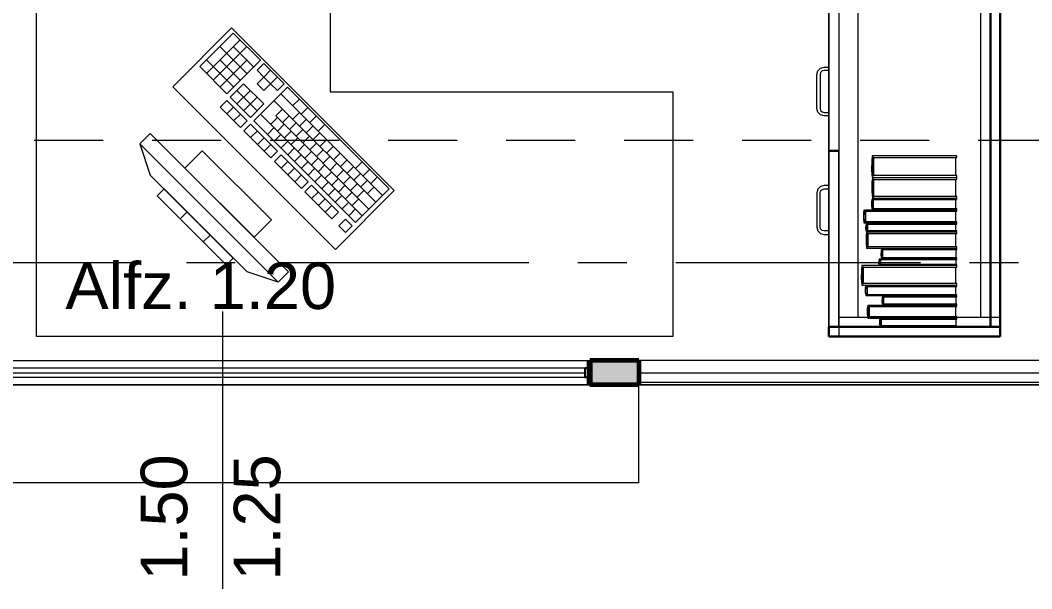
# Model space of a CAD drawing. Header units: inches. Extents: x -38 to 5698, y -33 to 92.
# Drawn here: x 117.006 to 119.073, y 29.283 to 30.445 of the extents above; entities that cross this region are included whole.
import ezdxf

# ---------------------------------------------------------------- set-up
doc = ezdxf.new("R2010")
doc.units = ezdxf.units.IN
doc.header["$MEASUREMENT"] = 0
doc.set_wipeout_variables(frame=1)
for name, pattern in [('Hidden Line', [0.195611, 0.141111, -0.0545]), ('Punto & Raya', [0.65, 0.5, -0.075, 0, -0.075]), ('Wipeout_Contour', [1, 0, -1])]:
    doc.linetypes.add(name, pattern=pattern)
for name, color, linetype in [('02 _ ARQ _ ALB _ Ejes Generales', 7, 'Continuous'), ('02 _ ARQ _ ALB _ Muros Interiores', 7, 'Continuous'), ('02 _ ARQ _ ZON _ Espacio.3D', 7, 'Continuous'), ('08 _ STR _ EXT _ 09 Vigas', 7, 'Continuous'), ('Acabado - Muros', 7, 'Continuous'), ('Interior - Mobiliario', 7, 'Continuous')]:
    doc.layers.add(name, color=color, linetype=linetype)
doc.styles.add('Estilo_Generado_4', font='swisse.ttf')

msp = doc.modelspace()

# ---------------------------------------------------------------- linework, layer by layer
at = {"layer": '02 _ ARQ _ ALB _ Muros Interiores', "color": 165, "linetype": 'Continuous', "lineweight": 15}
for p, q in [((117.42, 29.2835), (117.42, 29.85)), ((116.67, 29.75), (118.17, 29.75)), ((116.68, 29.735), (118.16, 29.735)), ((116.68, 29.725), (118.16, 29.725)), ((116.67, 29.7), (118.17, 29.7)), ((118.16, 29.715), (116.68, 29.715))]:
    msp.add_line(p, q, dxfattribs=at)
at = {"layer": '02 _ ARQ _ ALB _ Muros Interiores', "color": 7, "linetype": 'Continuous', "lineweight": 80}
for p, q in [((118.17, 29.735), (118.17, 29.75)), ((118.17, 29.735), (118.17, 29.75)), ((118.17, 29.715), (118.17, 29.735)), ((118.17, 29.715), (118.17, 29.735)), ((118.17, 29.715), (118.17, 29.735)), ((118.17, 29.7), (118.17, 29.715)), ((118.17, 29.7), (118.17, 29.715))]:
    msp.add_line(p, q, dxfattribs=at)
at = {"layer": '02 _ ARQ _ ALB _ Muros Interiores', "color": 165, "linetype": 'Continuous', "lineweight": 25}
for p, q in [((118.16, 29.715), (118.16, 29.735)), ((118.16, 29.735), (118.17, 29.735)), ((118.17, 29.715), (118.16, 29.715))]:
    msp.add_line(p, q, dxfattribs=at)
at = {"layer": '02 _ ARQ _ ZON _ Espacio.3D', "color": 254, "linetype": 'Continuous', "lineweight": 0, "flags": 128}
for points in [[(115.57, 30.8002), (116.07, 30.8001), (116.07, 30.2), (116.67, 30.1999), (116.67, 29.7), (122.57, 29.7), (122.57, 30.2), (122.57, 30.6), (122.812, 30.6), (122.812, 39), (122.57, 39), (122.57, 39.75), (116.07, 39.75), (116.07, 39.65), (116.07, 39), (115.57, 39)], [(143.92, 27), (143.92, 29.7), (115.57, 29.7)]]:
    msp.add_lwpolyline(points, dxfattribs=at)
at = {"layer": 'Acabado - Muros', "color": 7, "linetype": 'Continuous', "lineweight": 60}
msp.add_line((118.17, 29.75), (118.17, 29.7), dxfattribs=at)
at = {"layer": 'Interior - Mobiliario', "color": 175, "linetype": 'Continuous', "lineweight": 13}
for p, q in [((118.6783, 31.2787), (118.6783, 29.8187)), ((118.9883, 29.8187), (118.9883, 31.2787)), ((118.6783, 31.2587), (118.6783, 29.8387)), ((118.7183, 29.8387), (118.7183, 31.2587)), ((118.9683, 31.2587), (118.9683, 29.8387)), ((118.6583, 30.5387), (118.6583, 30.1797)), ((118.6783, 30.5387), (118.6783, 30.1797)), ((117.4413, 30.4191), (117.3727, 30.3506)), ((117.4551, 30.4053), (117.3865, 30.3367)), ((117.4967, 30.3638), (117.4413, 30.4191)), ((117.469, 30.3915), (117.4004, 30.3229)), ((117.4692, 30.3363), (117.4138, 30.3917)), ((117.4829, 30.35), (117.4414, 30.3916)), ((117.4418, 30.3089), (117.3864, 30.3643)), ((117.4555, 30.3226), (117.414, 30.3642)), ((117.4691, 30.3639), (117.4142, 30.309)), ((117.4281, 30.2952), (117.4967, 30.3638)), ((117.3727, 30.3506), (117.4281, 30.2952)), ((117.5036, 30.3568), (117.4899, 30.3431)), ((117.4899, 30.3431), (117.5037, 30.3293)), ((117.5451, 30.3153), (117.5036, 30.3568)), ((117.5174, 30.343), (117.5037, 30.3293)), ((118.6333, 30.3347), (118.6353, 30.3422)), ((118.6353, 30.3422), (118.6408, 30.3477)), ((118.6408, 30.3477), (118.6483, 30.3497)), ((118.6443, 30.3416), (118.6414, 30.3387)), ((118.6483, 30.3427), (118.6443, 30.3416)), ((118.6483, 30.3497), (118.6583, 30.3497)), ((118.6583, 30.3427), (118.6483, 30.3427)), ((118.6583, 30.3497), (118.6583, 30.3427)), ((117.5037, 30.3293), (117.49, 30.3156)), ((117.5176, 30.3154), (117.5037, 30.3293)), ((117.5313, 30.3291), (117.5176, 30.3154)), ((118.6333, 30.2647), (118.6333, 30.3347)), ((118.6414, 30.3387), (118.6403, 30.3347)), ((118.6403, 30.3347), (118.6403, 30.2647)), ((117.4624, 30.3157), (117.435, 30.2883)), ((117.4903, 30.2604), (117.4487, 30.302)), ((117.4763, 30.3018), (117.4489, 30.2744)), ((117.504, 30.2742), (117.4624, 30.3157)), ((117.552, 30.3084), (117.4835, 30.2398)), ((117.49, 30.3156), (117.5038, 30.3017)), ((117.5038, 30.3017), (117.5176, 30.3154)), ((117.5176, 30.3154), (117.5314, 30.3016)), ((117.5314, 30.3016), (117.5451, 30.3153)), ((117.7598, 30.1007), (117.552, 30.3084)), ((117.4282, 30.2814), (117.4144, 30.2677)), ((117.4697, 30.2399), (117.4282, 30.2814)), ((117.435, 30.2883), (117.4766, 30.2467)), ((117.4901, 30.288), (117.4627, 30.2606)), ((117.7323, 30.0732), (117.5246, 30.2809)), ((117.746, 30.0869), (117.5383, 30.2947)), ((117.5763, 30.2841), (117.5626, 30.2704)), ((117.4144, 30.2677), (117.456, 30.2262)), ((117.442, 30.2676), (117.4283, 30.2538)), ((117.4766, 30.2467), (117.504, 30.2742)), ((117.5419, 30.2636), (117.5282, 30.2499)), ((117.5764, 30.2566), (117.5627, 30.2429)), ((117.5936, 30.2668), (117.5799, 30.2531)), ((118.6353, 30.2572), (118.6333, 30.2647)), ((118.6408, 30.2517), (118.6353, 30.2572)), ((118.6403, 30.2647), (118.6414, 30.2607)), ((118.6414, 30.2607), (118.6443, 30.2578)), ((118.6443, 30.2578), (118.6483, 30.2567)), ((118.6483, 30.2567), (118.6583, 30.2567)), ((118.6583, 30.2567), (118.6583, 30.2497)), ((117.4559, 30.2537), (117.4421, 30.24)), ((117.456, 30.2262), (117.4697, 30.2399)), ((117.4835, 30.2398), (117.6912, 30.0321)), ((117.7049, 30.0458), (117.4972, 30.2535)), ((117.5317, 30.2465), (117.518, 30.2327)), ((117.7186, 30.0595), (117.5282, 30.2499)), ((117.5558, 30.2498), (117.5421, 30.2361)), ((117.5696, 30.2359), (117.5559, 30.2222)), ((117.5903, 30.2427), (117.5765, 30.229)), ((117.6109, 30.2495), (117.5972, 30.2358)), ((118.6483, 30.2497), (118.6408, 30.2517)), ((118.6583, 30.2497), (118.6483, 30.2497)), ((117.4766, 30.2329), (117.4629, 30.2192)), ((117.4629, 30.2192), (117.5183, 30.1638)), ((117.532, 30.1776), (117.4766, 30.2329)), ((117.4905, 30.2191), (117.4768, 30.2054)), ((117.5249, 30.2258), (117.5112, 30.2121)), ((117.5455, 30.2326), (117.5318, 30.2189)), ((117.5594, 30.2188), (117.5457, 30.205)), ((117.5835, 30.2221), (117.5698, 30.2084)), ((117.6041, 30.2289), (117.5904, 30.2152)), ((117.618, 30.215), (117.6042, 30.2013)), ((117.6282, 30.2322), (117.6145, 30.2185)), ((117.2716, 30.2138), (117.2504, 30.1926)), ((117.5544, 29.931), (117.2716, 30.2138)), ((117.5043, 30.2052), (117.4906, 30.1915)), ((117.5387, 30.212), (117.525, 30.1983)), ((117.5526, 30.1981), (117.5389, 30.1844)), ((117.5732, 30.2049), (117.5595, 30.1912)), ((117.5973, 30.2082), (117.5836, 30.1945)), ((117.6112, 30.1944), (117.5975, 30.1807)), ((117.6318, 30.2012), (117.6181, 30.1875)), ((117.2504, 30.1926), (117.5332, 29.9098)), ((117.2504, 30.1926), (117.2716, 30.129)), ((117.3777, 30.1785), (117.3423, 30.1431)), ((117.5191, 30.0371), (117.3777, 30.1785)), ((117.5182, 30.1914), (117.5045, 30.1777)), ((117.5183, 30.1638), (117.532, 30.1776)), ((117.5664, 30.1843), (117.5527, 30.1706)), ((117.5871, 30.1911), (117.5734, 30.1774)), ((117.6009, 30.1772), (117.5872, 30.1635)), ((117.625, 30.1805), (117.6113, 30.1668)), ((117.6457, 30.1873), (117.6319, 30.1736)), ((118.6583, 30.1797), (118.6783, 30.1797)), ((118.6583, 30.1777), (118.6783, 30.1777)), ((117.5389, 30.1706), (117.5252, 30.1569)), ((117.5252, 30.1569), (117.5806, 30.1015)), ((117.5943, 30.1152), (117.5389, 30.1706)), ((117.5528, 30.1568), (117.5391, 30.1431)), ((117.5803, 30.1704), (117.5666, 30.1567)), ((117.5941, 30.1566), (117.5804, 30.1429)), ((117.6148, 30.1634), (117.601, 30.1497)), ((117.6389, 30.1667), (117.6251, 30.153)), ((117.6527, 30.1529), (117.639, 30.1391)), ((117.6595, 30.1735), (117.6458, 30.1598)), ((117.6733, 30.1596), (117.6596, 30.1459)), ((117.7044, 30.156), (117.6907, 30.1423)), ((118.7457, 30.1586), (118.7455, 30.1389)), ((118.7467, 30.1683), (118.7457, 30.1586)), ((118.7486, 30.1683), (118.7467, 30.1683)), ((118.7472, 30.1446), (118.7476, 30.1582)), ((118.7476, 30.1582), (118.7484, 30.1648)), ((118.7484, 30.1648), (118.9196, 30.1648)), ((118.7486, 30.1681), (118.7486, 30.1683)), ((118.7489, 30.1679), (118.7486, 30.1681)), ((118.7491, 30.1677), (118.7489, 30.1679)), ((118.7494, 30.1676), (118.7491, 30.1677)), ((118.7493, 30.1648), (118.7493, 30.1277)), ((118.7496, 30.1676), (118.7494, 30.1676)), ((118.7499, 30.1677), (118.7496, 30.1676)), ((118.7501, 30.1678), (118.7499, 30.1677)), ((118.7503, 30.1681), (118.7501, 30.1678)), ((118.7505, 30.1683), (118.7503, 30.1681)), ((118.9196, 30.1683), (118.7505, 30.1683)), ((118.9179, 30.1277), (118.9179, 30.1648)), ((118.9196, 30.1648), (118.9196, 30.1683)), ((117.3423, 30.1431), (117.4837, 30.0017)), ((117.5666, 30.1429), (117.5529, 30.1292)), ((117.608, 30.1427), (117.5943, 30.129)), ((117.6286, 30.1495), (117.6149, 30.1358)), ((117.6425, 30.1357), (117.6287, 30.122)), ((117.6666, 30.139), (117.6528, 30.1253)), ((117.6872, 30.1458), (117.6735, 30.1321)), ((117.7199, 30.1405), (117.7062, 30.1268)), ((118.7455, 30.1389), (118.7467, 30.1241)), ((118.7479, 30.131), (118.7472, 30.1446)), ((117.4696, 29.931), (117.2716, 30.129)), ((117.5805, 30.1291), (117.5668, 30.1154)), ((117.5806, 30.1015), (117.5943, 30.1152)), ((117.6218, 30.1289), (117.6081, 30.1152)), ((117.6357, 30.115), (117.622, 30.1013)), ((117.6563, 30.1218), (117.6426, 30.1081)), ((117.6804, 30.1252), (117.6667, 30.1114)), ((117.701, 30.1319), (117.6873, 30.1182)), ((117.7149, 30.1181), (117.7012, 30.1044)), ((117.7355, 30.1249), (117.7218, 30.1112)), ((118.7461, 30.1141), (118.7459, 30.0957)), ((118.747, 30.1231), (118.7461, 30.1141)), ((118.7467, 30.1241), (118.7486, 30.1241)), ((118.7489, 30.1231), (118.747, 30.1231)), ((118.7475, 30.101), (118.748, 30.1137)), ((118.7484, 30.1277), (118.7479, 30.131)), ((118.748, 30.1137), (118.7487, 30.1198)), ((118.9196, 30.1277), (118.7484, 30.1277)), ((118.7486, 30.1241), (118.7487, 30.1244)), ((118.7487, 30.1244), (118.7489, 30.1246)), ((118.7487, 30.1198), (118.9196, 30.1198)), ((118.7489, 30.1246), (118.7492, 30.1248)), ((118.749, 30.123), (118.7489, 30.1231)), ((118.7492, 30.1227), (118.749, 30.123)), ((118.7492, 30.1248), (118.7494, 30.1249)), ((118.7494, 30.1225), (118.7492, 30.1227)), ((118.7494, 30.1249), (118.7497, 30.1249)), ((118.7497, 30.1224), (118.7494, 30.1225)), ((118.7496, 30.1198), (118.7496, 30.0853)), ((118.7497, 30.1249), (118.7499, 30.1248)), ((118.75, 30.1224), (118.7497, 30.1224)), ((118.7499, 30.1248), (118.7502, 30.1246)), ((118.7502, 30.1225), (118.75, 30.1224)), ((118.7502, 30.1246), (118.7504, 30.1243)), ((118.7504, 30.1227), (118.7502, 30.1225)), ((118.7504, 30.1243), (118.7505, 30.1241)), ((118.7507, 30.1229), (118.7504, 30.1227)), ((118.7505, 30.1241), (118.9196, 30.1241)), ((118.7508, 30.1231), (118.7507, 30.1229)), ((118.9196, 30.1231), (118.7508, 30.1231)), ((118.9179, 30.0853), (118.9179, 30.1198)), ((118.9196, 30.1241), (118.9196, 30.1277)), ((118.9196, 30.1198), (118.9196, 30.1231)), ((117.2999, 30.1007), (117.2857, 30.0866)), ((117.4413, 29.9593), (117.2999, 30.1007)), ((117.6012, 30.1083), (117.5875, 30.0946)), ((117.5875, 30.0946), (117.6429, 30.0392)), ((117.6566, 30.0529), (117.6012, 30.1083)), ((117.6151, 30.0945), (117.6014, 30.0808)), ((117.6495, 30.1012), (117.6358, 30.0875)), ((117.6702, 30.108), (117.6564, 30.0943)), ((117.684, 30.0941), (117.6703, 30.0804)), ((117.6943, 30.1113), (117.6805, 30.0976)), ((117.6912, 30.0321), (117.7598, 30.1007)), ((117.7081, 30.0975), (117.6944, 30.0837)), ((117.7287, 30.1043), (117.715, 30.0905)), ((118.6353, 30.1002), (118.6333, 30.0927)), ((118.6333, 30.0927), (118.6333, 30.0227)), ((118.6408, 30.1057), (118.6353, 30.1002)), ((118.6403, 30.0927), (118.6414, 30.0967)), ((118.6403, 30.0227), (118.6403, 30.0927)), ((118.6483, 30.1077), (118.6408, 30.1057)), ((118.6414, 30.0967), (118.6443, 30.0996)), ((118.6443, 30.0996), (118.6483, 30.1007)), ((118.6583, 30.1077), (118.6483, 30.1077)), ((118.6483, 30.1007), (118.6583, 30.1007)), ((118.6583, 30.1007), (118.6583, 30.1077)), ((118.7459, 30.0957), (118.747, 30.082)), ((118.7482, 30.0884), (118.7475, 30.101)), ((117.2857, 30.0866), (117.4272, 29.9451)), ((117.6289, 30.0806), (117.6152, 30.0669)), ((117.6634, 30.0873), (117.6496, 30.0736)), ((117.6772, 30.0735), (117.6635, 30.0598)), ((117.6978, 30.0803), (117.6841, 30.0666)), ((118.7455, 30.0759), (118.7453, 30.0656)), ((118.7464, 30.081), (118.7455, 30.0759)), ((118.7483, 30.081), (118.7464, 30.081)), ((118.7469, 30.0686), (118.7474, 30.0757)), ((118.747, 30.082), (118.7489, 30.082)), ((118.7474, 30.0757), (118.7482, 30.0791)), ((118.7487, 30.0853), (118.7482, 30.0884)), ((118.7482, 30.0791), (118.9196, 30.0791)), ((118.7484, 30.0809), (118.7483, 30.081)), ((118.7486, 30.0807), (118.7484, 30.0809)), ((118.7489, 30.0806), (118.7486, 30.0807)), ((118.9196, 30.0853), (118.7487, 30.0853)), ((118.7489, 30.082), (118.749, 30.0822)), ((118.7491, 30.0806), (118.7489, 30.0806)), ((118.749, 30.0822), (118.7493, 30.0824)), ((118.749, 30.0791), (118.749, 30.0597)), ((118.7494, 30.0806), (118.7491, 30.0806)), ((118.7493, 30.0824), (118.7495, 30.0826)), ((118.7496, 30.0806), (118.7494, 30.0806)), ((118.7495, 30.0826), (118.7498, 30.0827)), ((118.7499, 30.0807), (118.7496, 30.0806)), ((118.7498, 30.0827), (118.75, 30.0826)), ((118.7501, 30.0808), (118.7499, 30.0807)), ((118.75, 30.0826), (118.7503, 30.0826)), ((118.7502, 30.081), (118.7501, 30.0808)), ((118.9196, 30.081), (118.7502, 30.081)), ((118.7503, 30.0826), (118.7505, 30.0824)), ((118.7505, 30.0824), (118.7507, 30.0821)), ((118.7507, 30.0821), (118.7508, 30.082)), ((118.7508, 30.082), (118.9196, 30.082)), ((118.9179, 30.0597), (118.9179, 30.0791)), ((118.9196, 30.082), (118.9196, 30.0853)), ((118.9196, 30.0791), (118.9196, 30.081)), ((117.347, 30.0536), (117.3329, 30.0394)), ((117.6428, 30.0668), (117.6291, 30.0531)), ((117.6429, 30.0392), (117.6566, 30.0529)), ((117.6911, 30.0596), (117.6773, 30.0459)), ((118.7289, 30.0512), (118.7287, 30.0397)), ((118.7299, 30.0569), (118.7289, 30.0512)), ((118.732, 30.0569), (118.7299, 30.0569)), ((118.7305, 30.043), (118.731, 30.051)), ((118.731, 30.051), (118.7318, 30.0548)), ((118.7318, 30.0548), (118.9196, 30.0548)), ((118.7321, 30.0568), (118.732, 30.0569)), ((118.7323, 30.0566), (118.7321, 30.0568)), ((118.7326, 30.0565), (118.7323, 30.0566)), ((118.7329, 30.0565), (118.7326, 30.0565)), ((118.7328, 30.0548), (118.7328, 30.0332)), ((118.7332, 30.0564), (118.7329, 30.0565)), ((118.7334, 30.0565), (118.7332, 30.0564)), ((118.7337, 30.0566), (118.7334, 30.0565)), ((118.7339, 30.0567), (118.7337, 30.0566)), ((118.7341, 30.0569), (118.7339, 30.0567)), ((118.9196, 30.0569), (118.7341, 30.0569)), ((118.7453, 30.0656), (118.7464, 30.0579)), ((118.7464, 30.0579), (118.7483, 30.0579)), ((118.7476, 30.0615), (118.7469, 30.0686)), ((118.7482, 30.0597), (118.7476, 30.0615)), ((118.9196, 30.0597), (118.7482, 30.0597)), ((118.7483, 30.0579), (118.7485, 30.058)), ((118.7485, 30.058), (118.7487, 30.0581)), ((118.7487, 30.0581), (118.7489, 30.0582)), ((118.7489, 30.0582), (118.7492, 30.0583)), ((118.7492, 30.0583), (118.7494, 30.0583)), ((118.7494, 30.0583), (118.7497, 30.0582)), ((118.7497, 30.0582), (118.7499, 30.0581)), ((118.7499, 30.0581), (118.7501, 30.058)), ((118.7501, 30.058), (118.7502, 30.0579)), ((118.7502, 30.0579), (118.9196, 30.0579)), ((118.9177, 30.0332), (118.9177, 30.0548)), ((118.9196, 30.0579), (118.9196, 30.0597)), ((118.9196, 30.0548), (118.9196, 30.0569)), ((117.4837, 30.0017), (117.5191, 30.0371)), ((117.6705, 30.0391), (117.6568, 30.0254)), ((117.6843, 30.0252), (117.6705, 30.0391)), ((118.7287, 30.0397), (118.7299, 30.0311)), ((118.7299, 30.0311), (118.732, 30.0311)), ((118.7313, 30.0351), (118.7305, 30.043)), ((118.7318, 30.0332), (118.7313, 30.0351)), ((118.9196, 30.0332), (118.7318, 30.0332)), ((118.732, 30.0311), (118.7322, 30.0313)), ((118.7322, 30.0313), (118.7324, 30.0314)), ((118.7324, 30.0314), (118.7327, 30.0315)), ((118.7327, 30.0315), (118.7329, 30.0316)), ((118.7329, 30.0316), (118.7332, 30.0316)), ((118.7332, 30.0316), (118.7335, 30.0315)), ((118.7335, 30.0315), (118.7338, 30.0314)), ((118.7345, 30.0301), (118.7335, 30.0265)), ((118.7338, 30.0314), (118.734, 30.0312)), ((118.734, 30.0312), (118.7341, 30.0311)), ((118.7341, 30.0311), (118.9196, 30.0311)), ((118.7365, 30.0301), (118.7345, 30.0301)), ((118.7366, 30.0301), (118.7365, 30.0301)), ((118.7368, 30.03), (118.7366, 30.0301)), ((118.7371, 30.0299), (118.7368, 30.03)), ((118.7374, 30.0299), (118.7371, 30.0299)), ((118.7376, 30.0299), (118.7374, 30.0299)), ((118.7379, 30.0299), (118.7376, 30.0299)), ((118.7382, 30.0299), (118.7379, 30.0299)), ((118.7384, 30.03), (118.7382, 30.0299)), ((118.7385, 30.0301), (118.7384, 30.03)), ((118.9196, 30.0301), (118.7385, 30.0301)), ((118.9196, 30.0311), (118.9196, 30.0332)), ((118.9196, 30.0288), (118.9196, 30.0301)), ((117.6568, 30.0254), (117.6706, 30.0115)), ((117.6706, 30.0115), (117.6843, 30.0252)), ((118.6333, 30.0227), (118.6353, 30.0152)), ((118.6353, 30.0152), (118.6408, 30.0097)), ((118.6414, 30.0187), (118.6403, 30.0227)), ((118.6408, 30.0097), (118.6483, 30.0077)), ((118.6443, 30.0158), (118.6414, 30.0187)), ((118.6483, 30.0147), (118.6443, 30.0158)), ((118.6583, 30.0147), (118.6483, 30.0147)), ((118.6583, 30.0077), (118.6583, 30.0147)), ((118.7335, 30.0265), (118.7332, 30.019)), ((118.7332, 30.019), (118.7345, 30.0134)), ((118.7353, 30.0124), (118.7343, 30.0052)), ((118.7345, 30.0134), (118.7365, 30.0134)), ((118.735, 30.0211), (118.7355, 30.0263)), ((118.7358, 30.016), (118.735, 30.0211)), ((118.7373, 30.0124), (118.7353, 30.0124)), ((118.7355, 30.0263), (118.7363, 30.0288)), ((118.7363, 30.0147), (118.7358, 30.016)), ((118.7363, 30.0288), (118.9196, 30.0288)), ((118.9196, 30.0147), (118.7363, 30.0147)), ((118.7363, 30.0048), (118.7371, 30.0097)), ((118.7365, 30.0134), (118.7366, 30.0135)), ((118.7366, 30.0135), (118.7369, 30.0136)), ((118.7369, 30.0136), (118.7371, 30.0136)), ((118.7371, 30.0136), (118.7374, 30.0136)), ((118.7371, 30.0097), (118.9196, 30.0097)), ((118.7373, 30.0288), (118.7373, 30.0147)), ((118.7374, 30.0122), (118.7373, 30.0124)), ((118.7374, 30.0136), (118.7377, 30.0136)), ((118.7376, 30.012), (118.7374, 30.0122)), ((118.7379, 30.0119), (118.7376, 30.012)), ((118.7377, 30.0136), (118.738, 30.0136)), ((118.7382, 30.0118), (118.7379, 30.0119)), ((118.738, 30.0136), (118.7382, 30.0135)), ((118.7381, 30.0097), (118.7381, 29.9822)), ((118.7382, 30.0135), (118.7384, 30.0134)), ((118.7384, 30.0118), (118.7382, 30.0118)), ((118.7384, 30.0134), (118.7385, 30.0134)), ((118.7387, 30.0119), (118.7384, 30.0118)), ((118.7385, 30.0134), (118.9196, 30.0134)), ((118.739, 30.012), (118.7387, 30.0119)), ((118.7392, 30.0122), (118.739, 30.012)), ((118.7393, 30.0124), (118.7392, 30.0122)), ((118.9196, 30.0124), (118.7393, 30.0124)), ((118.9178, 30.0147), (118.9178, 30.0288)), ((118.9178, 29.9822), (118.9178, 30.0097)), ((118.9196, 30.0134), (118.9196, 30.0147)), ((118.9196, 30.0097), (118.9196, 30.0124)), ((117.3942, 30.0064), (117.38, 29.9923)), ((118.6483, 30.0077), (118.6583, 30.0077)), ((118.7343, 30.0052), (118.7341, 29.9905)), ((118.7341, 29.9905), (118.7353, 29.9796)), ((118.7358, 29.9947), (118.7363, 30.0048)), ((118.7366, 29.9847), (118.7358, 29.9947)), ((118.7353, 29.9796), (118.7373, 29.9796)), ((118.7371, 29.9822), (118.7366, 29.9847)), ((118.9196, 29.9822), (118.7371, 29.9822)), ((118.7373, 29.9796), (118.7375, 29.9797)), ((118.7375, 29.9797), (118.7377, 29.9799)), ((118.7377, 29.9799), (118.7379, 29.9801)), ((118.7379, 29.9801), (118.7382, 29.9801)), ((118.7382, 29.9801), (118.7385, 29.9801)), ((118.7385, 29.9801), (118.7388, 29.98)), ((118.7388, 29.98), (118.739, 29.9799)), ((118.739, 29.9799), (118.7392, 29.9797)), ((118.7392, 29.9797), (118.7393, 29.9796)), ((118.7393, 29.9796), (118.9196, 29.9796)), ((118.7647, 29.9741), (118.7645, 29.965)), ((118.7655, 29.9786), (118.7647, 29.9741)), ((118.7672, 29.9786), (118.7655, 29.9786)), ((118.766, 29.9676), (118.7664, 29.9739)), ((118.7666, 29.9614), (118.766, 29.9676)), ((118.7664, 29.9739), (118.7671, 29.9769)), ((118.7671, 29.9769), (118.9196, 29.9769)), ((118.7673, 29.9785), (118.7672, 29.9786)), ((118.7675, 29.9784), (118.7673, 29.9785)), ((118.7677, 29.9783), (118.7675, 29.9784)), ((118.7679, 29.9782), (118.7677, 29.9783)), ((118.7678, 29.9769), (118.7678, 29.9598)), ((118.7681, 29.9782), (118.7679, 29.9782)), ((118.7684, 29.9783), (118.7681, 29.9782)), ((118.7686, 29.9783), (118.7684, 29.9783)), ((118.7688, 29.9785), (118.7686, 29.9783)), ((118.7689, 29.9786), (118.7688, 29.9785)), ((118.9196, 29.9786), (118.7689, 29.9786)), ((118.9181, 29.9598), (118.9181, 29.9769)), ((118.9196, 29.9796), (118.9196, 29.9822)), ((118.9196, 29.9769), (118.9196, 29.9786)), ((117.4272, 29.9451), (117.4413, 29.9593)), ((118.7601, 29.9546), (118.7599, 29.9492)), ((118.7599, 29.9492), (118.761, 29.9452)), ((118.761, 29.9572), (118.7601, 29.9546)), ((118.7627, 29.9572), (118.761, 29.9572)), ((118.7615, 29.9507), (118.7619, 29.9544)), ((118.7621, 29.947), (118.7615, 29.9507)), ((118.7619, 29.9544), (118.7626, 29.9562)), ((118.7626, 29.9461), (118.7621, 29.947)), ((118.7626, 29.9562), (118.9196, 29.9562)), ((118.7628, 29.9571), (118.7627, 29.9572)), ((118.763, 29.9571), (118.7628, 29.9571)), ((118.7632, 29.957), (118.763, 29.9571)), ((118.7635, 29.957), (118.7632, 29.957)), ((118.7634, 29.9562), (118.7634, 29.9461)), ((118.7637, 29.957), (118.7635, 29.957)), ((118.7639, 29.957), (118.7637, 29.957)), ((118.7642, 29.9571), (118.7639, 29.957)), ((118.7644, 29.9571), (118.7642, 29.9571)), ((118.7645, 29.9572), (118.7644, 29.9571)), ((118.7645, 29.965), (118.7655, 29.9582)), ((118.9196, 29.9572), (118.7645, 29.9572)), ((118.7655, 29.9582), (118.7672, 29.9582)), ((118.7671, 29.9598), (118.7666, 29.9614)), ((118.9196, 29.9598), (118.7671, 29.9598)), ((118.7672, 29.9582), (118.7673, 29.9583)), ((118.7673, 29.9583), (118.7675, 29.9584)), ((118.7675, 29.9584), (118.7677, 29.9585)), ((118.7677, 29.9585), (118.768, 29.9585)), ((118.768, 29.9585), (118.7682, 29.9585)), ((118.7682, 29.9585), (118.7684, 29.9585)), ((118.7684, 29.9585), (118.7686, 29.9584)), ((118.7686, 29.9584), (118.7688, 29.9583)), ((118.7688, 29.9583), (118.7689, 29.9582)), ((118.7689, 29.9582), (118.9196, 29.9582)), ((118.918, 29.9461), (118.918, 29.9562)), ((118.9196, 29.9582), (118.9196, 29.9598)), ((118.9196, 29.9562), (118.9196, 29.9572)), ((117.5332, 29.9098), (117.4696, 29.931)), ((117.5332, 29.9098), (117.5544, 29.931)), ((118.7246, 29.9354), (118.7243, 29.9175)), ((118.7256, 29.9442), (118.7246, 29.9354)), ((118.7277, 29.9442), (118.7256, 29.9442)), ((118.7262, 29.9226), (118.7267, 29.9349)), ((118.7267, 29.9349), (118.7276, 29.9409)), ((118.7276, 29.9409), (118.9196, 29.9409)), ((118.7278, 29.944), (118.7277, 29.9442)), ((118.7281, 29.9438), (118.7278, 29.944)), ((118.7284, 29.9436), (118.7281, 29.9438)), ((118.7286, 29.9435), (118.7284, 29.9436)), ((118.7285, 29.9409), (118.7285, 29.9073)), ((118.7289, 29.9435), (118.7286, 29.9435)), ((118.7292, 29.9436), (118.7289, 29.9435)), ((118.7295, 29.9437), (118.7292, 29.9436)), ((118.7297, 29.9439), (118.7295, 29.9437)), ((118.7299, 29.9442), (118.7297, 29.9439)), ((118.9196, 29.9442), (118.7299, 29.9442)), ((118.761, 29.9452), (118.7627, 29.9452)), ((118.9196, 29.9461), (118.7626, 29.9461)), ((118.7627, 29.9452), (118.7629, 29.9452)), ((118.7629, 29.9452), (118.7631, 29.9453)), ((118.7631, 29.9453), (118.7633, 29.9453)), ((118.7633, 29.9453), (118.7635, 29.9454)), ((118.7635, 29.9454), (118.7638, 29.9454)), ((118.7638, 29.9454), (118.764, 29.9453)), ((118.764, 29.9453), (118.7642, 29.9453)), ((118.7642, 29.9453), (118.7644, 29.9452)), ((118.7644, 29.9452), (118.7645, 29.9452)), ((118.7645, 29.9452), (118.9196, 29.9452)), ((118.9177, 29.9073), (118.9177, 29.9409)), ((118.9196, 29.9452), (118.9196, 29.9461)), ((118.9196, 29.9409), (118.9196, 29.9442)), ((118.7243, 29.9175), (118.7256, 29.9041)), ((118.727, 29.9103), (118.7262, 29.9226)), ((118.7276, 29.9073), (118.727, 29.9103)), ((118.9196, 29.9073), (118.7276, 29.9073)), ((118.9196, 29.9041), (118.9196, 29.9073)), ((118.7256, 29.9041), (118.7277, 29.9041)), ((118.7277, 29.9041), (118.7279, 29.9043)), ((118.7279, 29.9043), (118.7281, 29.9045)), ((118.7281, 29.9045), (118.7284, 29.9047)), ((118.7284, 29.9047), (118.7287, 29.9048)), ((118.7287, 29.9048), (118.729, 29.9048)), ((118.729, 29.9048), (118.7293, 29.9047)), ((118.7293, 29.9047), (118.7295, 29.9045)), ((118.7295, 29.9045), (118.7298, 29.9043)), ((118.7298, 29.9043), (118.7299, 29.9041)), ((118.7299, 29.9041), (118.9196, 29.9041)), ((118.7324, 29.8986), (118.7321, 29.8895)), ((118.7321, 29.8895), (118.7334, 29.8826)), ((118.7334, 29.9031), (118.7324, 29.8986)), ((118.7354, 29.9031), (118.7334, 29.9031)), ((118.7339, 29.8921), (118.7344, 29.8984)), ((118.7347, 29.8858), (118.7339, 29.8921)), ((118.7344, 29.8984), (118.7353, 29.9015)), ((118.7353, 29.8843), (118.7347, 29.8858)), ((118.7353, 29.9015), (118.9196, 29.9015)), ((118.9196, 29.8843), (118.7353, 29.8843)), ((118.7355, 29.903), (118.7354, 29.9031)), ((118.7358, 29.9029), (118.7355, 29.903)), ((118.736, 29.9028), (118.7358, 29.9029)), ((118.7363, 29.9028), (118.736, 29.9028)), ((118.7362, 29.9015), (118.7362, 29.8843)), ((118.7366, 29.9028), (118.7363, 29.9028)), ((118.7368, 29.9028), (118.7366, 29.9028)), ((118.7371, 29.9029), (118.7368, 29.9028)), ((118.7373, 29.903), (118.7371, 29.9029)), ((118.7375, 29.9031), (118.7373, 29.903)), ((118.9196, 29.9031), (118.7375, 29.9031)), ((118.9178, 29.8843), (118.9178, 29.9015)), ((118.9196, 29.9015), (118.9196, 29.9031)), ((118.9196, 29.8826), (118.9196, 29.8843)), ((118.7334, 29.8826), (118.7354, 29.8826)), ((118.7354, 29.8826), (118.7356, 29.8828)), ((118.7356, 29.8828), (118.7358, 29.8829)), ((118.7358, 29.8829), (118.7361, 29.883)), ((118.7361, 29.883), (118.7363, 29.883)), ((118.7363, 29.883), (118.7366, 29.883)), ((118.7366, 29.883), (118.7369, 29.8829)), ((118.7369, 29.8829), (118.7371, 29.8829)), ((118.7371, 29.8829), (118.7374, 29.8827)), ((118.7374, 29.8827), (118.7375, 29.8826)), ((118.7375, 29.8826), (118.9196, 29.8826)), ((118.7669, 29.8777), (118.7667, 29.8695)), ((118.7667, 29.8695), (118.7677, 29.8635)), ((118.7677, 29.8816), (118.7669, 29.8777)), ((118.7693, 29.8816), (118.7677, 29.8816)), ((118.7681, 29.8719), (118.7685, 29.8775)), ((118.7688, 29.8663), (118.7681, 29.8719)), ((118.7685, 29.8775), (118.7692, 29.8802)), ((118.7692, 29.8649), (118.7688, 29.8663)), ((118.7692, 29.8802), (118.9196, 29.8802)), ((118.9196, 29.8649), (118.7692, 29.8649)), ((118.7694, 29.8816), (118.7693, 29.8816)), ((118.7693, 29.8635), (118.7695, 29.8636)), ((118.7696, 29.8815), (118.7694, 29.8816)), ((118.7695, 29.8636), (118.7697, 29.8637)), ((118.7698, 29.8814), (118.7696, 29.8815)), ((118.7697, 29.8637), (118.7699, 29.8637)), ((118.77, 29.8813), (118.7698, 29.8814)), ((118.7699, 29.8637), (118.7701, 29.8638)), ((118.7703, 29.8813), (118.77, 29.8813)), ((118.77, 29.8802), (118.77, 29.8649)), ((118.7701, 29.8638), (118.7703, 29.8638)), ((118.7705, 29.8814), (118.7703, 29.8813)), ((118.7703, 29.8638), (118.7705, 29.8637)), ((118.7707, 29.8814), (118.7705, 29.8814)), ((118.7705, 29.8637), (118.7707, 29.8636)), ((118.7709, 29.8816), (118.7707, 29.8814)), ((118.7707, 29.8636), (118.7709, 29.8635)), ((118.771, 29.8816), (118.7709, 29.8816)), ((118.7709, 29.8635), (118.771, 29.8635)), ((118.9196, 29.8816), (118.771, 29.8816)), ((118.9181, 29.8649), (118.9181, 29.8802)), ((118.9196, 29.8802), (118.9196, 29.8816)), ((118.9196, 29.8635), (118.9196, 29.8649)), ((118.7367, 29.8568), (118.7364, 29.8454)), ((118.7364, 29.8454), (118.7376, 29.8368)), ((118.7376, 29.8625), (118.7367, 29.8568)), ((118.7396, 29.8625), (118.7376, 29.8625)), ((118.7382, 29.8487), (118.7386, 29.8566)), ((118.7389, 29.8408), (118.7382, 29.8487)), ((118.7386, 29.8566), (118.7395, 29.8604)), ((118.7395, 29.8604), (118.9196, 29.8604)), ((118.7397, 29.8624), (118.7396, 29.8625)), ((118.74, 29.8622), (118.7397, 29.8624)), ((118.7402, 29.8621), (118.74, 29.8622)), ((118.7405, 29.862), (118.7402, 29.8621)), ((118.7404, 29.8604), (118.7404, 29.8389)), ((118.7407, 29.862), (118.7405, 29.862)), ((118.741, 29.8621), (118.7407, 29.862)), ((118.7413, 29.8622), (118.741, 29.8621)), ((118.7415, 29.8623), (118.7413, 29.8622)), ((118.7416, 29.8625), (118.7415, 29.8623)), ((118.9196, 29.8625), (118.7416, 29.8625)), ((118.7677, 29.8635), (118.7693, 29.8635)), ((118.771, 29.8635), (118.9196, 29.8635)), ((118.9178, 29.8389), (118.9178, 29.8604)), ((118.9196, 29.8604), (118.9196, 29.8625)), ((118.6783, 29.8387), (118.7183, 29.8387)), ((118.7183, 29.8387), (118.9683, 29.8387)), ((118.7376, 29.8368), (118.7396, 29.8368)), ((118.7395, 29.8389), (118.7389, 29.8408)), ((118.9196, 29.8389), (118.7395, 29.8389)), ((118.7396, 29.8368), (118.7398, 29.8369)), ((118.7398, 29.8369), (118.74, 29.8371)), ((118.74, 29.8371), (118.7403, 29.8372)), ((118.7403, 29.8372), (118.7405, 29.8372)), ((118.7405, 29.8372), (118.7408, 29.8372)), ((118.7408, 29.8372), (118.7411, 29.8372)), ((118.7411, 29.8372), (118.7413, 29.8371)), ((118.7413, 29.8371), (118.7415, 29.8369)), ((118.7415, 29.8369), (118.7416, 29.8368)), ((118.7416, 29.8368), (118.9196, 29.8368)), ((118.7626, 29.8358), (118.7617, 29.8323)), ((118.7643, 29.8358), (118.7626, 29.8358)), ((118.7634, 29.8321), (118.7642, 29.8345)), ((118.7642, 29.8345), (118.9196, 29.8345)), ((118.7644, 29.8357), (118.7643, 29.8358)), ((118.7646, 29.8356), (118.7644, 29.8357)), ((118.7648, 29.8356), (118.7646, 29.8356)), ((118.765, 29.8355), (118.7648, 29.8356)), ((118.7653, 29.8355), (118.765, 29.8355)), ((118.7655, 29.8356), (118.7653, 29.8355)), ((118.7657, 29.8356), (118.7655, 29.8356)), ((118.7659, 29.8357), (118.7657, 29.8356)), ((118.766, 29.8358), (118.7659, 29.8357)), ((118.9196, 29.8358), (118.766, 29.8358)), ((118.9196, 29.8368), (118.9196, 29.8389)), ((118.9196, 29.8345), (118.9196, 29.8358)), ((118.6783, 29.8187), (118.9883, 29.8187))]:
    msp.add_line(p, q, dxfattribs=at)
at = {"layer": 'Interior - Mobiliario', "color": 175, "linetype": 'Continuous', "lineweight": 13, "flags": 128}
for points in [[(117.0393, 29.7987), (117.0393, 31.2987), (117.6393, 31.2987), (117.6393, 30.2987), (118.3393, 30.2987), (118.3393, 29.7987)], [(117.6499, 29.977), (117.7701, 30.0972), (117.4378, 30.4295), (117.3176, 30.3093)], [(118.269, 29.5001), (116.57, 29.5001), (116.57, 29.7), (118.269, 29.7)]]:
    msp.add_lwpolyline(points, close=True, dxfattribs=at)

# ---------------------------------------------------------------- texts
at = {"layer": '02 _ ARQ _ ALB _ Muros Interiores', "color": 251, "lineweight": 25, "insert": (117.0982, 29.8275), "char_height": 0.095, "attachment_point": 7, "style": 'Estilo_Generado_4'}
msp.add_mtext('\\A1;{\\pql;\\pt0;\\fSwis721 Ex BT|b0|i0|c0|p34;Alfz. 1.20\\fSwis721 Ex BT|b0|i0|c0|p34;\\A1{\\H.66x;\\S^  ;}\\fSwis721 Ex BT|b0|i0|c0|p34;\\fSwis721 Ex BT|b0|i0|c0|p34;}', dxfattribs=at)
at = {"layer": '02 _ ARQ _ ALB _ Muros Interiores', "color": 251, "lineweight": 25, "char_height": 0.095, "attachment_point": 7, "rotation": 90, "style": 'Estilo_Generado_4'}
for s, insert in [('\\A1;{\\pql;\\pt0;\\fSwis721 Ex BT|b0|i0|c0|p34;1.50\\fSwis721 Ex BT|b0|i0|c0|p34;\\A1{\\H.66x;\\S^  ;}\\fSwis721 Ex BT|b0|i0|c0|p34;\\fSwis721 Ex BT|b0|i0|c0|p34;}', (117.375, 29.3)), ('\\A1;{\\pql;\\pt0;\\fSwis721 Ex BT|b0|i0|c0|p34;1.25\\fSwis721 Ex BT|b0|i0|c0|p34;\\A1{\\H.66x;\\S^  ;}\\fSwis721 Ex BT|b0|i0|c0|p34;\\fSwis721 Ex BT|b0|i0|c0|p34;}', (117.565, 29.3))]:
    msp.add_mtext(s, dxfattribs=dict(at, insert=insert))

# ---------------------------------------------------------------- next in the draw order: wipeouts: each hides what was drawn before it
at = {"color": 254, "linetype": 'Wipeout_Contour', "lineweight": 0, "ltscale": 4989.555766}
msp.add_wipeout([(118.27, 29.75), (118.27, 29.7), (120.353, 29.7), (120.353, 29.733), (120.3695, 29.733), (120.3695, 29.75)], dxfattribs=at).dxf.layer = 'Acabado - Muros'
at = {"color": 254, "linetype": 'Wipeout_Contour', "lineweight": 0, "ltscale": 3324.477485}
msp.add_wipeout([(118.9883, 31.2787), (118.9883, 29.8187), (119.0083, 29.8187), (119.0083, 31.2787)], dxfattribs=at).dxf.layer = 'Interior - Mobiliario'

# ---------------------------------------------------------------- next in the draw order: linework, layer by layer
at = {"layer": '02 _ ARQ _ ALB _ Ejes Generales', "color": 252, "linetype": 'Punto & Raya', "lineweight": 13}
msp.add_line((98.3454, 29.95), (147.07, 29.95), dxfattribs=at)
at = {"layer": '08 _ STR _ EXT _ 09 Vigas', "color": 251, "linetype": 'Hidden Line', "lineweight": 13}
msp.add_line((116.07, 30.2), (122.57, 30.2), dxfattribs=at)
at = {"layer": 'Acabado - Muros', "color": 7, "linetype": 'Continuous', "lineweight": 60}
msp.add_line((118.27, 29.75), (118.17, 29.75), dxfattribs=at)
at = {"layer": 'Acabado - Muros', "color": 251, "linetype": 'Continuous', "lineweight": 13, "flags": 128}
for points in [[(122.47, 29.75), (120.3695, 29.75), (118.27, 29.75)], [(120.353, 29.7), (118.27, 29.7)]]:
    msp.add_lwpolyline(points, dxfattribs=at)
at = {"layer": 'Interior - Mobiliario', "color": 175, "linetype": 'Continuous', "lineweight": 30}
for p, q in [((118.9883, 29.8187), (118.9883, 31.2787)), ((119.0083, 29.8187), (119.0083, 31.2787)), ((118.9883, 29.8187), (119.0083, 29.8187))]:
    msp.add_line(p, q, dxfattribs=at)
at = {"layer": 'Interior - Mobiliario', "color": 175, "linetype": 'Continuous', "lineweight": 13}
for p, q in [((118.9883, 31.2787), (118.9883, 29.8187)), ((119.0083, 29.8187), (119.0083, 31.2787)), ((119.0083, 29.8387), (119.0083, 31.2587)), ((118.9683, 29.8387), (119.0083, 29.8387)), ((118.9883, 29.8187), (119.0083, 29.8187))]:
    msp.add_line(p, q, dxfattribs=at)

# ---------------------------------------------------------------- next in the draw order: wipeouts: each hides what was drawn before it
at = {"color": 254, "linetype": 'Wipeout_Contour', "lineweight": 0, "ltscale": 3325.607229}
msp.add_wipeout([(118.27, 29.705), (120.353, 29.705), (120.353, 29.725), (118.27, 29.725)], dxfattribs=at).dxf.layer = 'Acabado - Muros'
at = {"color": 254, "linetype": 'Wipeout_Contour', "lineweight": 0, "ltscale": 3323.709197}
msp.add_wipeout([(118.6583, 29.8187), (118.6583, 29.7987), (119.0083, 29.7987), (119.0083, 29.8187)], dxfattribs=at).dxf.layer = 'Interior - Mobiliario'

# ---------------------------------------------------------------- next in the draw order: hatches: boundary and pattern name
at = {"layer": 'Acabado - Muros', "linetype": 'Continuous', "lineweight": 0}
msp.add_hatch(color=254, dxfattribs=at).paths.add_polyline_path([(118.27, 29.7), (118.27, 29.75), (118.17, 29.75), (118.17, 29.7)])

# ---------------------------------------------------------------- next in the draw order: linework, layer by layer
at = {"layer": '08 _ STR _ EXT _ 09 Vigas', "color": 251, "linetype": 'Hidden Line', "lineweight": 13}
msp.add_line((102.07, 29.7), (122.57, 29.7), dxfattribs=at)
at = {"layer": 'Acabado - Muros', "color": 7, "linetype": 'Continuous', "lineweight": 60}
for p, q in [((118.27, 29.75), (118.27, 29.7)), ((118.27, 29.7), (118.17, 29.7))]:
    msp.add_line(p, q, dxfattribs=at)
at = {"layer": 'Acabado - Muros', "color": 7, "linetype": 'Continuous', "lineweight": 13, "flags": 128}
msp.add_lwpolyline([(118.27, 29.705), (118.27, 29.725), (120.353, 29.725), (120.353, 29.705)], close=True, dxfattribs=at)
at = {"layer": 'Interior - Mobiliario', "color": 175, "linetype": 'Continuous', "lineweight": 13}
for p, q in [((118.6583, 29.7987), (118.6583, 31.2987)), ((119.0083, 31.2987), (119.0083, 29.7987)), ((118.6583, 31.2787), (118.6583, 29.8187)), ((118.6583, 31.2787), (118.6583, 29.8187)), ((118.6783, 31.2787), (118.6783, 29.8187)), ((118.6783, 31.2787), (118.6783, 29.8187)), ((118.9883, 29.8187), (118.9883, 31.2787)), ((118.9883, 29.8187), (118.9883, 31.2787)), ((118.9883, 29.8187), (118.9883, 31.2787)), ((119.0083, 29.8187), (119.0083, 31.2787)), ((118.6583, 29.8187), (118.6583, 30.1777)), ((118.6783, 29.8187), (118.6783, 30.1777)), ((118.6783, 29.8387), (118.6783, 29.7987)), ((118.7617, 29.8323), (118.7615, 29.8251)), ((118.7615, 29.8251), (118.7626, 29.8197)), ((118.763, 29.8271), (118.7634, 29.8321)), ((118.7637, 29.8222), (118.763, 29.8271)), ((118.7642, 29.821), (118.7637, 29.8222)), ((118.7649, 29.8345), (118.7649, 29.821)), ((118.9181, 29.821), (118.9181, 29.8345)), ((119.0083, 29.7987), (119.0083, 29.8387)), ((119.0083, 29.8187), (118.6583, 29.8187)), ((118.6583, 29.8187), (118.6583, 29.7987)), ((118.6583, 29.8187), (119.0083, 29.8187)), ((118.6583, 29.8187), (118.9883, 29.8187)), ((118.6583, 29.8187), (118.6783, 29.8187)), ((118.6783, 29.8187), (118.9883, 29.8187)), ((118.6783, 29.8187), (118.9883, 29.8187)), ((118.7626, 29.8197), (118.7643, 29.8197)), ((118.9196, 29.821), (118.7642, 29.821)), ((118.7643, 29.8197), (118.7644, 29.8198)), ((118.7644, 29.8198), (118.7646, 29.8199)), ((118.7646, 29.8199), (118.7648, 29.8199)), ((118.7648, 29.8199), (118.7651, 29.82)), ((118.7651, 29.82), (118.7653, 29.82)), ((118.7653, 29.82), (118.7655, 29.8199)), ((118.7655, 29.8199), (118.7657, 29.8198)), ((118.7657, 29.8198), (118.7659, 29.8197)), ((118.7659, 29.8197), (118.766, 29.8197)), ((118.766, 29.8197), (118.9196, 29.8197)), ((118.9196, 29.8197), (118.9196, 29.821)), ((119.0083, 29.7987), (119.0083, 29.8187)), ((118.6583, 29.7987), (119.0083, 29.7987)), ((119.0083, 29.7987), (118.6583, 29.7987)), ((118.6783, 29.7987), (119.0083, 29.7987))]:
    msp.add_line(p, q, dxfattribs=at)
at = {"layer": 'Interior - Mobiliario', "color": 175, "linetype": 'Continuous', "lineweight": 30}
for p, q in [((118.6583, 29.8187), (119.0083, 29.8187)), ((118.6583, 29.7987), (118.6583, 29.8187)), ((119.0083, 29.7987), (119.0083, 29.8187)), ((118.6583, 29.7987), (119.0083, 29.7987))]:
    msp.add_line(p, q, dxfattribs=at)

doc.saveas('drawing.dxf')
